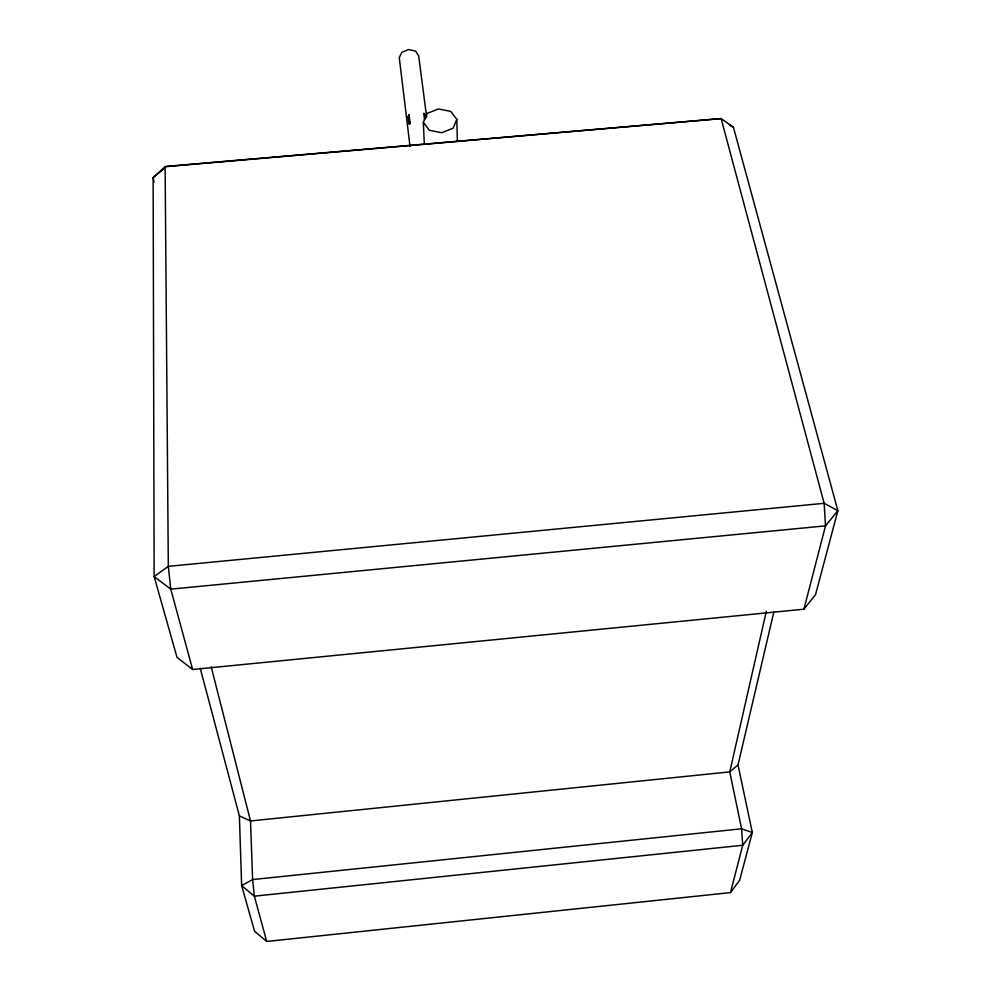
<?xml version="1.0" encoding="UTF-8"?>
<svg xmlns="http://www.w3.org/2000/svg" width="991" height="991" viewBox="0 0 991 991"><rect width="100%" height="100%" fill="white"/><g stroke="black" fill="none" stroke-linecap="round" stroke-linejoin="round"><path stroke-width="1.49" d="M766.316 611.348L729.748 771.89L741.602 828.798L742.717 845.261L730.454 892.606L266.678 941.45L254.576 931.28L241.643 885.607L239.388 815.915L200.244 668.33M730.454 892.606L739.633 880.318L752.33 832.539L738.01 764.928L773.822 612.054M803.912 609.192L825.503 525.862L824.14 503.304L721.126 118.573L167.021 166.327L165.125 166.723L153.134 177.612L154.138 576.551L177.005 657.343L192.638 669.495L803.912 609.192L815.568 594.563L837.866 510.687L733.414 127.232L721.126 118.573L165.125 166.723L168.321 566.344L170.762 589.149L192.638 669.495M456.826 119.341L453.122 128.198L441.713 132.744L429.351 130.255L423.33 122.227L427.146 113.408L438.468 108.948L450.732 111.388L456.826 119.341L457.346 140.945M410.001 122.017L408.924 124.16L408.019 116.665L409.085 114.522L410.113 124.061M738.01 764.928L729.748 771.89L250.512 820.957L239.388 815.915M163.552 169.151L153.134 177.612L154.101 182.146M408.019 116.665L409.196 116.566M425.189 115.191L423.925 113.247L425.573 118.189M729.364 125.101L733.414 127.232M266.678 941.45L254.353 896.161L252.631 879.562L250.512 820.957L211.182 666.794M426.663 117.186L418.685 55.979L415.601 51.098L408.614 49.55L401.838 52.263L399.274 57.627L410.026 146.482M424.012 115.29L424.594 119.787M423.33 122.227L424.297 143.806M752.33 832.539L742.717 845.261L254.353 896.161L241.643 885.607L252.631 879.562L741.602 828.798L752.33 832.539M837.866 510.687L825.503 525.862L170.762 589.149L154.138 576.551L168.321 566.344L824.14 503.304L837.866 510.687"/></g></svg>
